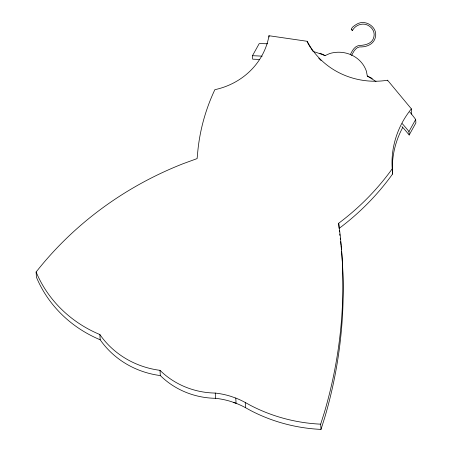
<?xml version="1.0" encoding="UTF-8"?>
<svg xmlns="http://www.w3.org/2000/svg" width="452" height="452" viewBox="0 0 452 452"><rect width="100%" height="100%" fill="white"/><g stroke="black" fill="none" stroke-linecap="round" stroke-linejoin="round"><path stroke-width="0.68" d="M320.999 429.4L320.671 424.162L324.208 413.004A509.839 478.154 -3.6 0 0 338.689 223.243A257.143 241.159 -3.6 0 0 392.229 168.799A94.536 88.66 -3.6 0 1 411.365 108.859L387.579 80.23A75.631 70.93 -3.6 0 1 307.224 41.296L268.991 35.731A69.958 65.608 -3.6 0 1 214.869 89.665A208.089 195.157 -3.6 0 0 197.547 154.104L197.106 158.595L183.128 163.703A347.063 325.496 -3.6 0 0 36.115 272.008L36.442 277.245A122.656 115.034 -3.6 0 0 100.186 339.774A86.49 81.117 -3.6 0 0 160.33 375.572A78.654 73.766 -3.6 0 0 215.564 398.308A77.252 72.45 -3.6 0 1 231.113 401.557L236.091 403.303A77.252 72.45 -3.6 0 1 245.594 407.744L250.606 410.506A162.036 151.968 -3.6 0 0 320.999 429.4L324.536 418.241A509.839 478.154 -3.6 0 0 341.571 251.301M351.622 55.511C353.334 52.065 355.317 47.663 359.594 46.906C366.306 47.274 373.957 44.409 375.448 37.03C377.623 27.843 367.154 20.041 358.685 23.238C357.402 23.628 349.469 28.103 351.752 30.001C351.972 30.148 352.21 30.318 352.481 30.335C354.453 26.871 358.074 24.476 362.086 24.165C368.956 23.447 375.516 30.069 373.94 36.629C372.499 44.234 364.634 45.194 358.363 45.624C354.114 46.788 352.085 51.121 350.283 54.709M352.543 30.312L351.283 29.391M259.601 59.483A205.151 192.399 -3.6 0 0 252.691 59.184L252.47 55.715L259.188 43.652A171.15 160.517 -3.6 0 1 267.64 43.787M319.982 53.709L320.248 53.234L325.095 55.585L329.728 53.539A29.307 27.487 -3.6 0 1 366.431 71.326L367.301 76.038L371.996 78.93A171.15 160.517 -3.6 0 1 376.019 81.58M371.883 78.857L372.149 78.388L367.301 76.038M401.964 126.537A205.151 192.399 -3.6 0 1 409.173 135.007L408.953 131.543L415.671 119.481A171.15 160.517 -3.6 0 0 409.823 112.062M409.173 135.007L415.885 122.944L415.671 119.481M325.095 55.585L319.858 53.664A171.15 160.517 -3.6 0 0 313.219 51.494M233.368 402.303L236.091 403.303L235.763 398.065L230.786 396.319A77.252 72.45 -3.6 0 0 215.237 393.065A78.654 73.766 -3.6 0 1 160.002 370.335A86.49 81.117 -3.6 0 1 99.858 334.536A122.656 115.034 -3.6 0 1 36.115 272.008M235.763 398.065A77.252 72.45 -3.6 0 1 245.266 402.5L250.278 405.263A162.036 151.968 -3.6 0 0 320.671 424.162M411.365 108.859L411.693 114.096M387.579 80.23L387.618 80.851M392.229 168.799L392.556 174.037A257.143 241.159 -3.6 0 1 339.017 228.48M338.689 223.243L338.977 227.825M307.224 41.296L307.264 41.917A75.631 70.93 -3.6 0 0 310.75 47.98M268.991 35.731L269.076 37.041M245.266 402.5L245.594 407.744M215.237 393.065L215.564 398.308M160.002 370.335L160.33 375.572M99.858 334.536L100.186 339.774M252.47 55.715A205.151 192.399 -3.6 0 1 262.143 56.201M402.212 123.588A205.151 192.399 -3.6 0 1 408.953 131.543M392.556 174.037A94.536 88.66 -3.6 0 1 402.653 127.65M339.299 230.548A509.839 478.154 -3.6 0 1 339.48 231.927M339.746 234A509.839 478.154 -3.6 0 1 339.915 235.385M340.243 238.147A509.839 478.154 -3.6 0 1 340.401 239.532M340.633 241.605A509.839 478.154 -3.6 0 1 340.994 245.069M341.062 245.758A509.839 478.154 -3.6 0 1 341.452 249.916M321.044 60.506A75.631 70.93 -3.6 0 1 318.756 58.189M313.14 51.455A75.631 70.93 -3.6 0 1 311.134 48.567"/></g></svg>
